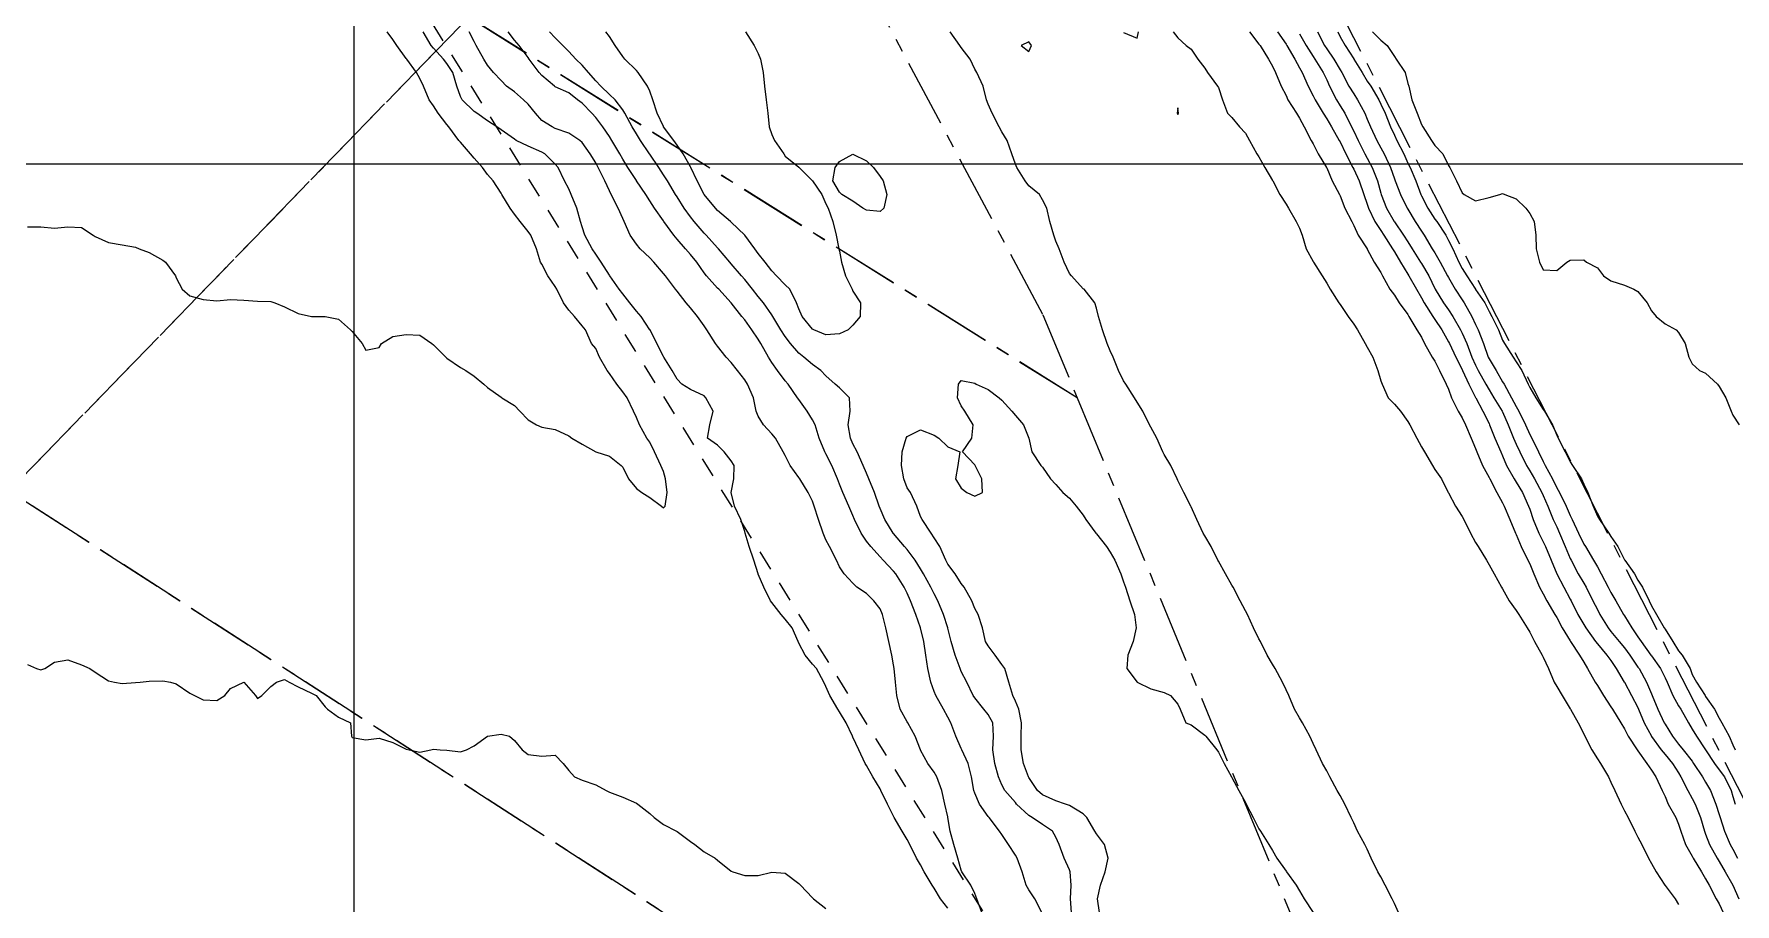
# Model space of a CAD drawing. Header units: centimetres. Extents: x 0 to 642158, y -847 to 649707.
# Drawn here: x 617355 to 617417.8, y 620260.1 to 620292.2 of the extents above; entities that cross this region are included whole.
import ezdxf

# ---------------------------------------------------------------- set-up
doc = ezdxf.new("R2010")
doc.units = ezdxf.units.CM
doc.header["$MEASUREMENT"] = 0
doc.linetypes.add('CENTERX2', pattern=[4, 2.5, -0.5, 0.5, -0.5])
doc.linetypes.add('JIS_02_0.7', pattern=[1.35, 0.75, -0.6])
for name, color, linetype, lineweight in [('MEV_grille', 254, 'Continuous', 9), ('WAL_parcellaire agricole', 7, 'JIS_02_0.7', 25), ('WAL_topographie 0.5', 253, 'Continuous', 20)]:
    doc.layers.add(name, color=color, linetype=linetype, lineweight=lineweight)
doc.layers.add('SPW_parcellaire cadastral', color=7, linetype='CENTERX2', lineweight=25, true_color=0xff0542)

# ---------------------------------------------------------------- blocks, each defined once
blk = doc.blocks.new('*U114')
at = {"layer": 'MEV_grille', "transparency": 33554687}
blk.add_lwpolyline([(-1338.461, 0), (1338.461, 0)], dxfattribs=at)
blk = doc.blocks.new('*U115')
at = {"layer": 'MEV_grille', "color": 0, "linetype": 'ByBlock', "lineweight": -2, "transparency": 16777216}
blk.add_blockref('*U114', (0, -2100), dxfattribs=at)
blk = doc.blocks.new('*U112')
at = {"layer": 'MEV_grille', "transparency": 33554687}
blk.add_lwpolyline([(0, 1825.476), (0, -1825.476)], dxfattribs=at)
blk = doc.blocks.new('*U113')
at = {"layer": 'MEV_grille', "color": 0, "linetype": 'ByBlock', "lineweight": -2, "transparency": 16777216}
blk.add_blockref('*U112', (2000, 0), dxfattribs=at)

msp = doc.modelspace()

# ---------------------------------------------------------------- linework, layer by layer
at = {"layer": 'SPW_parcellaire cadastral'}
for points in [[(617392.267, 620281.812), (617393.536, 620278.746), (617371.057, 620292.797), (617374.709, 620296.56), (617340.895, 620357.32), (617337.548, 620363.525), (617334.299, 620378.327), (617286.739, 620465.896), (617269.952, 620496.899), (617274.764, 620500.676), (617283.484, 620507.46), (617304.117, 620460.615), (617333.025, 620394.339), (617343.969, 620372.254), (617392.267, 620281.812)], [(617304.757, 620224.565), (617248.531, 620260.549), (617257.267, 620270.606), (617271.662, 620287.186), (617299.621, 620319.465), (617303.071, 620323.455), (617342.244, 620320.587), (617370.736, 620292.465), (617354.082, 620275.311), (617320.736, 620240.999), (617304.757, 620224.565)], [(617422.264, 620255.938), (617394.382, 620310.321), (617388.083, 620323.22), (617458.111, 620272.172), (617456.24, 620269.434), (617460.908, 620266.101), (617462.09, 620267.668), (617460.938, 620270.103), (617463.522, 620267.972), (617485.747, 620213.588), (617422.264, 620255.938)], [(617393.536, 620278.746), (617409.815, 620239.405), (617404.111, 620243.08), (617354.082, 620275.311), (617370.736, 620292.465), (617371.057, 620292.797), (617393.536, 620278.746)], [(617388.461, 620212.187), (617383.026, 620201.464), (617320.736, 620240.999), (617354.082, 620275.311), (617404.111, 620243.08), (617388.461, 620212.187)]]:
    msp.add_lwpolyline(points, dxfattribs=at)
at = {"layer": 'WAL_parcellaire agricole'}
msp.add_lwpolyline([(617008.458, 620154.4), (617004.365, 620160.596), (617050.958, 620154.904), (617075.457, 620161.407), (617091.456, 620167.909), (617122.459, 620142.163), (617165.706, 620162.168), (617223.952, 620191.924), (617274.948, 620218.93), (617287.196, 620231.681), (617256.444, 620253.677), (617263.942, 620268.928), (617277.439, 620290.929), (617285.816, 620301.128), (617299.437, 620313.432), (617306.604, 620316.52), (617318.353, 620318.751), (617331.123, 620318.633), (617342.936, 620315.937), (617354.937, 620308.938), (617365.438, 620299.44), (617398.944, 620245.444), (617410.112, 620235.279), (617419.446, 620223.447)], dxfattribs=at)
at = {"layer": 'WAL_topographie 0.5'}
for points in [[(617378.25, 620274.679), (617378.318, 620274.75), (617378.388, 620275.25), (617378.329, 620275.75), (617378.25, 620276.022), (617378.153, 620276.25), (617377.915, 620276.75), (617377.75, 620277.104), (617377.637, 620277.25), (617377.364, 620277.75), (617377.25, 620278.017), (617377.138, 620278.25), (617376.907, 620278.75), (617376.75, 620278.962), (617376.529, 620279.25), (617376.25, 620279.64), (617376.175, 620279.75), (617375.881, 620280.25), (617375.75, 620280.56), (617375.59, 620280.75), (617375.364, 620281.25), (617375.25, 620281.4), (617374.965, 620281.75), (617374.75, 620281.984), (617374.56, 620282.25), (617374.311, 620282.75), (617374.25, 620282.849), (617373.982, 620283.25), (617373.75, 620283.677), (617373.709, 620283.75), (617373.559, 620284.25), (617373.351, 620284.75), (617373.25, 620284.884), (617372.956, 620285.25), (617372.75, 620285.522), (617372.58, 620285.75), (617372.282, 620286.25), (617372.25, 620286.304), (617371.956, 620286.75), (617371.75, 620286.986), (617371.562, 620287.25), (617371.25, 620287.594), (617371.12, 620287.75), (617370.75, 620288.183), (617370.692, 620288.25), (617370.323, 620288.75), (617370.25, 620288.84), (617369.921, 620289.25), (617369.75, 620289.523), (617369.594, 620289.75), (617369.389, 620290.25), (617369.25, 620290.531), (617369.121, 620290.75), (617368.769, 620291.25), (617368.75, 620291.276), (617368.399, 620291.75), (617368.25, 620291.973), (617368.046, 620292.25)], [(617388.75, 620259.903), (617388.479, 620260.25), (617388.25, 620260.645), (617388.176, 620260.75), (617387.885, 620261.25), (617387.75, 620261.5), (617387.598, 620261.75), (617387.351, 620262.25), (617387.25, 620262.438), (617387.065, 620262.75), (617386.777, 620263.25), (617386.75, 620263.301), (617386.526, 620263.75), (617386.281, 620264.25), (617386.25, 620264.304), (617385.981, 620264.75), (617385.75, 620265.171), (617385.703, 620265.25), (617385.467, 620265.75), (617385.25, 620266.217), (617385.235, 620266.25), (617384.997, 620266.75), (617384.75, 620267.158), (617384.688, 620267.25), (617384.399, 620267.75), (617384.25, 620268.088), (617384.177, 620268.25), (617383.902, 620268.75), (617383.75, 620268.917), (617383.487, 620269.25), (617383.25, 620269.682), (617383.221, 620269.75), (617382.998, 620270.25), (617382.75, 620270.576), (617382.602, 620270.75), (617382.25, 620271.189), (617382.207, 620271.25), (617381.953, 620271.75), (617381.75, 620272.231), (617381.742, 620272.25), (617381.583, 620272.75), (617381.419, 620273.25), (617381.27, 620273.75), (617381.25, 620273.804), (617381.111, 620274.25), (617380.869, 620274.75), (617380.75, 620275.25), (617380.75, 620275.25), (617380.75, 620275.25), (617380.854, 620275.75), (617380.863, 620276.25), (617380.75, 620276.415), (617380.492, 620276.75), (617380.25, 620277.002), (617379.878, 620277.25), (617379.968, 620277.75), (617380.085, 620278.25), (617379.815, 620278.75), (617379.75, 620278.812), (617379.25, 620279.058), (617378.927, 620279.25), (617378.75, 620279.436), (617378.569, 620279.75), (617378.265, 620280.25), (617378.25, 620280.273), (617378, 620280.75), (617377.757, 620281.25), (617377.75, 620281.259), (617377.42, 620281.75), (617377.25, 620281.945), (617377.01, 620282.25), (617376.75, 620282.588), (617376.617, 620282.75), (617376.265, 620283.25), (617376.25, 620283.275), (617375.942, 620283.75), (617375.75, 620284.048), (617375.61, 620284.25), (617375.346, 620284.75), (617375.25, 620285.052), (617375.189, 620285.25), (617375.045, 620285.75), (617374.845, 620286.25), (617374.75, 620286.457), (617374.598, 620286.75), (617374.357, 620287.25), (617374.25, 620287.367), (617373.862, 620287.75), (617373.75, 620287.816), (617373.25, 620288.038), (617372.802, 620288.25), (617372.75, 620288.29), (617372.25, 620288.633), (617372.093, 620288.75), (617371.75, 620288.971), (617371.349, 620289.25), (617371.25, 620289.314), (617370.814, 620289.75), (617370.75, 620289.874), (617370.62, 620290.25), (617370.466, 620290.75), (617370.25, 620291.085), (617370.121, 620291.25), (617369.75, 620291.647), (617369.664, 620291.75), (617369.371, 620292.25)], [(617390.009, 620259.75), (617389.827, 620260.25), (617389.75, 620260.443), (617389.6, 620260.75), (617389.275, 620261.25), (617389.25, 620261.31), (617389.12, 620261.75), (617388.973, 620262.25), (617388.846, 620262.75), (617388.754, 620263.25), (617388.75, 620263.273), (617388.641, 620263.75), (617388.534, 620264.25), (617388.349, 620264.75), (617388.25, 620264.929), (617388.018, 620265.25), (617387.75, 620265.739), (617387.744, 620265.75), (617387.544, 620266.25), (617387.276, 620266.75), (617387.25, 620266.789), (617386.997, 620267.25), (617386.866, 620267.75), (617386.817, 620268.25), (617386.773, 620268.75), (617386.75, 620268.888), (617386.684, 620269.25), (617386.572, 620269.75), (617386.467, 620270.25), (617386.344, 620270.75), (617386.25, 620270.949), (617386.015, 620271.25), (617385.75, 620271.523), (617385.393, 620271.75), (617385.25, 620271.908), (617384.922, 620272.25), (617384.75, 620272.508), (617384.64, 620272.75), (617384.379, 620273.25), (617384.25, 620273.502), (617384.149, 620273.75), (617383.975, 620274.25), (617383.819, 620274.75), (617383.75, 620274.927), (617383.593, 620275.25), (617383.287, 620275.75), (617383.25, 620275.8), (617382.928, 620276.25), (617382.75, 620276.616), (617382.676, 620276.75), (617382.393, 620277.25), (617382.25, 620277.419), (617381.946, 620277.75), (617381.75, 620278.069), (617381.677, 620278.25), (617381.573, 620278.75), (617381.358, 620279.25), (617381.25, 620279.406), (617380.987, 620279.75), (617380.75, 620280.044), (617380.571, 620280.25), (617380.25, 620280.652), (617380.174, 620280.75), (617379.85, 620281.25), (617379.75, 620281.398), (617379.507, 620281.75), (617379.25, 620282.062), (617379.088, 620282.25), (617378.75, 620282.685), (617378.692, 620282.75), (617378.325, 620283.25), (617378.25, 620283.34), (617377.897, 620283.75), (617377.75, 620283.908), (617377.394, 620284.25), (617377.25, 620284.411), (617377.018, 620284.75), (617376.802, 620285.25), (617376.75, 620285.361), (617376.575, 620285.75), (617376.322, 620286.25), (617376.25, 620286.392), (617376.082, 620286.75), (617375.839, 620287.25), (617375.75, 620287.416), (617375.547, 620287.75), (617375.25, 620288.17), (617375.156, 620288.25), (617374.75, 620288.515), (617374.25, 620288.689), (617374.133, 620288.75), (617373.75, 620288.986), (617373.519, 620289.25), (617373.25, 620289.588), (617373.079, 620289.75), (617372.75, 620290.035), (617372.455, 620290.25), (617372.25, 620290.456), (617371.969, 620290.75), (617371.75, 620291.027), (617371.61, 620291.25), (617371.326, 620291.75), (617371.25, 620291.904), (617371.068, 620292.25)], [(617392.223, 620259.75), (617391.963, 620260.25), (617391.75, 620260.581), (617391.651, 620260.75), (617391.497, 620261.25), (617391.318, 620261.75), (617391.25, 620261.866), (617390.99, 620262.25), (617390.75, 620262.63), (617390.665, 620262.75), (617390.286, 620263.25), (617390.25, 620263.287), (617389.929, 620263.75), (617389.75, 620264.146), (617389.713, 620264.25), (617389.624, 620264.75), (617389.506, 620265.25), (617389.27, 620265.75), (617389.25, 620265.795), (617389.053, 620266.25), (617388.863, 620266.75), (617388.75, 620266.955), (617388.59, 620267.25), (617388.309, 620267.75), (617388.25, 620267.904), (617388.125, 620268.25), (617388.017, 620268.75), (617387.946, 620269.25), (617387.873, 620269.75), (617387.75, 620270.25), (617387.75, 620270.25), (617387.568, 620270.75), (617387.376, 620271.25), (617387.25, 620271.531), (617387.142, 620271.75), (617386.829, 620272.25), (617386.75, 620272.349), (617386.369, 620272.75), (617386.25, 620272.87), (617385.904, 620273.25), (617385.75, 620273.458), (617385.555, 620273.75), (617385.311, 620274.25), (617385.25, 620274.398), (617385.092, 620274.75), (617384.875, 620275.25), (617384.75, 620275.563), (617384.676, 620275.75), (617384.473, 620276.25), (617384.25, 620276.676), (617384.206, 620276.75), (617384.006, 620277.25), (617383.855, 620277.75), (617383.75, 620277.937), (617383.554, 620278.25), (617383.25, 620278.677), (617383.202, 620278.75), (617382.851, 620279.25), (617382.75, 620279.37), (617382.456, 620279.75), (617382.25, 620280.053), (617382.128, 620280.25), (617381.846, 620280.75), (617381.75, 620280.909), (617381.514, 620281.25), (617381.25, 620281.618), (617381.147, 620281.75), (617380.75, 620282.25), (617380.75, 620282.25), (617380.298, 620282.75), (617380.25, 620282.798), (617379.834, 620283.25), (617379.75, 620283.361), (617379.481, 620283.75), (617379.25, 620284.039), (617379.059, 620284.25), (617378.75, 620284.601), (617378.629, 620284.75), (617378.269, 620285.25), (617378.25, 620285.277), (617377.916, 620285.75), (617377.75, 620286.013), (617377.598, 620286.25), (617377.259, 620286.75), (617377.25, 620286.763), (617376.928, 620287.25), (617376.75, 620287.553), (617376.643, 620287.75), (617376.343, 620288.25), (617376.25, 620288.394), (617376.014, 620288.75), (617375.75, 620289.096), (617375.605, 620289.25), (617375.25, 620289.625), (617375.077, 620289.75), (617374.75, 620290.009), (617374.25, 620290.228), (617374.221, 620290.25), (617373.75, 620290.64), (617373.655, 620290.75), (617373.292, 620291.25), (617373.25, 620291.306), (617372.914, 620291.75), (617372.75, 620291.946), (617372.512, 620292.25)], [(617393.323, 620259.75), (617393.283, 620260.25), (617393.315, 620260.75), (617393.277, 620261.25), (617393.25, 620261.32), (617393.05, 620261.75), (617392.869, 620262.25), (617392.75, 620262.529), (617392.624, 620262.75), (617392.25, 620262.992), (617391.872, 620263.25), (617391.75, 620263.32), (617391.297, 620263.75), (617391.25, 620263.807), (617390.863, 620264.25), (617390.75, 620264.456), (617390.621, 620264.75), (617390.497, 620265.25), (617390.421, 620265.75), (617390.436, 620266.25), (617390.423, 620266.75), (617390.25, 620267.051), (617390.08, 620267.25), (617389.75, 620267.671), (617389.692, 620267.75), (617389.456, 620268.25), (617389.25, 620268.645), (617389.209, 620268.75), (617389.024, 620269.25), (617388.878, 620269.75), (617388.75, 620270.245), (617388.749, 620270.25), (617388.6, 620270.75), (617388.391, 620271.25), (617388.25, 620271.507), (617388.126, 620271.75), (617387.852, 620272.25), (617387.75, 620272.427), (617387.547, 620272.75), (617387.25, 620273.14), (617387.152, 620273.25), (617386.75, 620273.734), (617386.736, 620273.75), (617386.424, 620274.25), (617386.25, 620274.665), (617386.216, 620274.75), (617386.04, 620275.25), (617385.842, 620275.75), (617385.75, 620275.962), (617385.625, 620276.25), (617385.402, 620276.75), (617385.25, 620277.048), (617385.154, 620277.25), (617385.075, 620277.75), (617385.146, 620278.25), (617385.119, 620278.75), (617384.75, 620279.108), (617384.595, 620279.25), (617384.25, 620279.555), (617384.062, 620279.75), (617383.75, 620279.98), (617383.441, 620280.25), (617383.25, 620280.394), (617382.944, 620280.75), (617382.75, 620281.006), (617382.59, 620281.25), (617382.284, 620281.75), (617382.25, 620281.806), (617381.942, 620282.25), (617381.75, 620282.487), (617381.539, 620282.75), (617381.25, 620283.111), (617381.132, 620283.25), (617380.75, 620283.692), (617380.698, 620283.75), (617380.282, 620284.25), (617380.25, 620284.284), (617379.822, 620284.75), (617379.75, 620284.826), (617379.386, 620285.25), (617379.25, 620285.423), (617379.014, 620285.75), (617378.75, 620286.168), (617378.698, 620286.25), (617378.394, 620286.75), (617378.25, 620286.982), (617378.077, 620287.25), (617377.75, 620287.734), (617377.739, 620287.75), (617377.399, 620288.25), (617377.25, 620288.487), (617377.091, 620288.75), (617376.827, 620289.25), (617376.75, 620289.377), (617376.459, 620289.75), (617376.25, 620289.947), (617375.941, 620290.25), (617375.75, 620290.446), (617375.484, 620290.75), (617375.25, 620291.022), (617375.012, 620291.25), (617374.75, 620291.53), (617374.532, 620291.75), (617374.25, 620292.031), (617374.041, 620292.25)], [(617385.076, 620281.25), (617384.75, 620281.102), (617384.25, 620281.07), (617383.802, 620281.25), (617383.75, 620281.281), (617383.369, 620281.75), (617383.25, 620282.03), (617383.167, 620282.25), (617382.923, 620282.75), (617382.75, 620282.911), (617382.42, 620283.25), (617382.25, 620283.432), (617382.001, 620283.75), (617381.75, 620284.072), (617381.619, 620284.25), (617381.252, 620284.75), (617381.25, 620284.752), (617380.75, 620285.226), (617380.724, 620285.25), (617380.25, 620285.665), (617380.172, 620285.75), (617379.75, 620286.248), (617379.749, 620286.25), (617379.493, 620286.75), (617379.264, 620287.25), (617379.25, 620287.275), (617378.977, 620287.75), (617378.75, 620288.072), (617378.628, 620288.25), (617378.256, 620288.75), (617378.25, 620288.76), (617378.013, 620289.25), (617377.858, 620289.75), (617377.75, 620290.064), (617377.664, 620290.25), (617377.318, 620290.75), (617377.25, 620290.833), (617376.818, 620291.25), (617376.75, 620291.341), (617376.461, 620291.75), (617376.25, 620292.086), (617376.126, 620292.25)], [(617381.276, 620292.25), (617381.606, 620291.75), (617381.75, 620291.454), (617381.832, 620291.25), (617381.937, 620290.75), (617381.983, 620290.25), (617382.041, 620289.75), (617382.099, 620289.25), (617382.156, 620288.75), (617382.25, 620288.469), (617382.351, 620288.25), (617382.696, 620287.75), (617382.75, 620287.67), (617383.25, 620287.261), (617383.267, 620287.25), (617383.75, 620286.75), (617383.75, 620286.75), (617384.105, 620286.25), (617384.25, 620285.902), (617384.338, 620285.75), (617384.508, 620285.25), (617384.629, 620284.75), (617384.734, 620284.25), (617384.75, 620284.155), (617384.821, 620283.75), (617384.976, 620283.25), (617385.215, 620282.75), (617385.25, 620282.685), (617385.526, 620282.25), (617385.516, 620281.75), (617385.25, 620281.426), (617385.076, 620281.25)], [(617405.398, 620259.75), (617405.25, 620260.083), (617405.165, 620260.25), (617404.914, 620260.75), (617404.75, 620261.062), (617404.636, 620261.25), (617404.397, 620261.75), (617404.25, 620262.08), (617404.155, 620262.25), (617403.893, 620262.75), (617403.75, 620263.054), (617403.651, 620263.25), (617403.425, 620263.75), (617403.25, 620264.069), (617403.14, 620264.25), (617402.872, 620264.75), (617402.75, 620264.977), (617402.599, 620265.25), (617402.364, 620265.75), (617402.25, 620265.988), (617402.124, 620266.25), (617401.852, 620266.75), (617401.75, 620266.926), (617401.565, 620267.25), (617401.353, 620267.75), (617401.25, 620267.967), (617401.113, 620268.25), (617400.845, 620268.75), (617400.75, 620268.915), (617400.553, 620269.25), (617400.3, 620269.75), (617400.25, 620269.848), (617400.046, 620270.25), (617399.824, 620270.75), (617399.75, 620270.883), (617399.554, 620271.25), (617399.292, 620271.75), (617399.25, 620271.825), (617399.014, 620272.25), (617398.75, 620272.715), (617398.73, 620272.75), (617398.481, 620273.25), (617398.25, 620273.649), (617398.189, 620273.75), (617397.95, 620274.25), (617397.75, 620274.722), (617397.737, 620274.75), (617397.469, 620275.25), (617397.25, 620275.697), (617397.223, 620275.75), (617396.998, 620276.25), (617396.75, 620276.658), (617396.701, 620276.75), (617396.47, 620277.25), (617396.25, 620277.662), (617396.205, 620277.75), (617395.954, 620278.25), (617395.75, 620278.588), (617395.65, 620278.75), (617395.325, 620279.25), (617395.25, 620279.369), (617395.065, 620279.75), (617394.863, 620280.25), (617394.75, 620280.483), (617394.645, 620280.75), (617394.468, 620281.25), (617394.324, 620281.75), (617394.25, 620282.059), (617394.184, 620282.25), (617393.788, 620282.75), (617393.75, 620282.773), (617393.327, 620283.25), (617393.25, 620283.332), (617393.05, 620283.75), (617392.869, 620284.25), (617392.75, 620284.53), (617392.667, 620284.75), (617392.527, 620285.25), (617392.409, 620285.75), (617392.25, 620286.056), (617392.136, 620286.25), (617391.75, 620286.567), (617391.616, 620286.75), (617391.304, 620287.25), (617391.25, 620287.369), (617391.119, 620287.75), (617390.945, 620288.25), (617390.75, 620288.566), (617390.646, 620288.75), (617390.394, 620289.25), (617390.25, 620289.581), (617390.188, 620289.75), (617390.063, 620290.25), (617389.829, 620290.75), (617389.75, 620290.875), (617389.574, 620291.25), (617389.25, 620291.673), (617389.2, 620291.75), (617388.842, 620292.25)], [(617391.75, 620291.527), (617391.841, 620291.75), (617391.75, 620291.883), (617391.464, 620291.75), (617391.75, 620291.527)], [(617395.25, 620292.235), (617395.75, 620292.028), (617395.794, 620292.25)], [(617397.076, 620292.25), (617397.25, 620292.038), (617397.565, 620291.75), (617397.75, 620291.611), (617397.993, 620291.25), (617398.25, 620290.915), (617398.351, 620290.75), (617398.715, 620290.25), (617398.75, 620290.195), (617398.905, 620289.75), (617399.091, 620289.25), (617399.25, 620289.089), (617399.526, 620288.75), (617399.75, 620288.519), (617399.9, 620288.25), (617400.172, 620287.75), (617400.25, 620287.643), (617400.466, 620287.25), (617400.75, 620286.769), (617400.76, 620286.75), (617401.025, 620286.25), (617401.25, 620285.892), (617401.334, 620285.75), (617401.626, 620285.25), (617401.75, 620285.006), (617401.85, 620284.75), (617401.987, 620284.25), (617402.25, 620283.776), (617402.264, 620283.75), (617402.582, 620283.25), (617402.75, 620282.974), (617402.881, 620282.75), (617403.204, 620282.25), (617403.25, 620282.196), (617403.542, 620281.75), (617403.75, 620281.469), (617403.89, 620281.25), (617404.174, 620280.75), (617404.25, 620280.62), (617404.45, 620280.25), (617404.638, 620279.75), (617404.75, 620279.375), (617404.795, 620279.25), (617405.018, 620278.75), (617405.25, 620278.511), (617405.476, 620278.25), (617405.75, 620277.869), (617405.828, 620277.75), (617406.078, 620277.25), (617406.25, 620276.938), (617406.367, 620276.75), (617406.661, 620276.25), (617406.75, 620276.097), (617406.998, 620275.75), (617407.243, 620275.25), (617407.25, 620275.237), (617407.51, 620274.75), (617407.75, 620274.368), (617407.812, 620274.25), (617408.067, 620273.75), (617408.25, 620273.399), (617408.341, 620273.25), (617408.656, 620272.75), (617408.75, 620272.585), (617408.94, 620272.25), (617409.214, 620271.75), (617409.25, 620271.69), (617409.492, 620271.25), (617409.75, 620270.891), (617409.846, 620270.75), (617410.163, 620270.25), (617410.25, 620270.088), (617410.425, 620269.75), (617410.71, 620269.25), (617410.75, 620269.171), (617410.947, 620268.75), (617411.158, 620268.25), (617411.25, 620268.089), (617411.456, 620267.75), (617411.75, 620267.258), (617411.755, 620267.25), (617412.041, 620266.75), (617412.25, 620266.337), (617412.293, 620266.25), (617412.552, 620265.75), (617412.75, 620265.422), (617412.871, 620265.25), (617413.167, 620264.75), (617413.25, 620264.561), (617413.401, 620264.25), (617413.626, 620263.75), (617413.75, 620263.493), (617413.888, 620263.25), (617414.138, 620262.75), (617414.25, 620262.528), (617414.394, 620262.25), (617414.635, 620261.75), (617414.75, 620261.555), (617414.926, 620261.25), (617415.246, 620260.75), (617415.25, 620260.743), (617415.619, 620260.25), (617415.75, 620260.036)], [(617399.895, 620292.25), (617400.25, 620291.802), (617400.292, 620291.75), (617400.598, 620291.25), (617400.75, 620290.99), (617400.857, 620290.75), (617401.07, 620290.25), (617401.25, 620289.906), (617401.319, 620289.75), (617401.633, 620289.25), (617401.75, 620289.068), (617401.917, 620288.75), (617402.172, 620288.25), (617402.25, 620288.12), (617402.439, 620287.75), (617402.74, 620287.25), (617402.75, 620287.232), (617402.955, 620286.75), (617403.222, 620286.25), (617403.25, 620286.201), (617403.423, 620285.75), (617403.676, 620285.25), (617403.75, 620285.109), (617403.914, 620284.75), (617404.24, 620284.25), (617404.25, 620284.235), (617404.501, 620283.75), (617404.75, 620283.371), (617404.808, 620283.25), (617405.081, 620282.75), (617405.25, 620282.532), (617405.429, 620282.25), (617405.75, 620281.815), (617405.786, 620281.75), (617406.082, 620281.25), (617406.25, 620280.979), (617406.366, 620280.75), (617406.652, 620280.25), (617406.75, 620280.096), (617406.921, 620279.75), (617407.161, 620279.25), (617407.25, 620279.064), (617407.366, 620278.75), (617407.604, 620278.25), (617407.75, 620278.008), (617407.876, 620277.75), (617408.088, 620277.25), (617408.25, 620276.873), (617408.297, 620276.75), (617408.51, 620276.25), (617408.75, 620275.798), (617408.773, 620275.75), (617409.042, 620275.25), (617409.25, 620274.874), (617409.311, 620274.75), (617409.511, 620274.25), (617409.727, 620273.75), (617409.75, 620273.702), (617409.939, 620273.25), (617410.184, 620272.75), (617410.25, 620272.611), (617410.398, 620272.25), (617410.609, 620271.75), (617410.75, 620271.508), (617410.889, 620271.25), (617411.183, 620270.75), (617411.25, 620270.635), (617411.449, 620270.25), (617411.75, 620269.77), (617411.763, 620269.75), (617412.09, 620269.25), (617412.25, 620268.983), (617412.391, 620268.75), (617412.674, 620268.25), (617412.75, 620268.127), (617412.981, 620267.75), (617413.25, 620267.342), (617413.308, 620267.25), (617413.614, 620266.75), (617413.75, 620266.528), (617413.887, 620266.25), (617414.225, 620265.75), (617414.25, 620265.716), (617414.582, 620265.25), (617414.75, 620264.997), (617414.907, 620264.75), (617415.139, 620264.25), (617415.25, 620264.022), (617415.371, 620263.75), (617415.643, 620263.25), (617415.75, 620263.007), (617415.838, 620262.75), (617416.005, 620262.25), (617416.25, 620261.82), (617416.286, 620261.75), (617416.595, 620261.25), (617416.75, 620260.991), (617416.876, 620260.75), (617417.142, 620260.25), (617417.25, 620260.061), (617417.393, 620259.75)], [(617400.928, 620292.25), (617401.25, 620291.805), (617401.283, 620291.75), (617401.568, 620291.25), (617401.75, 620290.923), (617401.847, 620290.75), (617402.061, 620290.25), (617402.25, 620289.893), (617402.32, 620289.75), (617402.623, 620289.25), (617402.75, 620289.044), (617402.924, 620288.75), (617403.216, 620288.25), (617403.25, 620288.19), (617403.462, 620287.75), (617403.714, 620287.25), (617403.75, 620287.182), (617403.948, 620286.75), (617404.123, 620286.25), (617404.25, 620285.895), (617404.296, 620285.75), (617404.535, 620285.25), (617404.75, 620284.924), (617404.866, 620284.75), (617405.182, 620284.25), (617405.25, 620284.138), (617405.478, 620283.75), (617405.75, 620283.307), (617405.785, 620283.25), (617406.068, 620282.75), (617406.25, 620282.438), (617406.35, 620282.25), (617406.674, 620281.75), (617406.75, 620281.636), (617406.999, 620281.25), (617407.25, 620280.813), (617407.282, 620280.75), (617407.522, 620280.25), (617407.75, 620279.795), (617407.77, 620279.75), (617408, 620279.25), (617408.25, 620278.761), (617408.256, 620278.75), (617408.52, 620278.25), (617408.75, 620277.795), (617408.771, 620277.75), (617408.966, 620277.25), (617409.184, 620276.75), (617409.25, 620276.597), (617409.391, 620276.25), (617409.676, 620275.75), (617409.75, 620275.633), (617409.979, 620275.25), (617410.207, 620274.75), (617410.25, 620274.629), (617410.375, 620274.25), (617410.587, 620273.75), (617410.75, 620273.426), (617410.831, 620273.25), (617411.045, 620272.75), (617411.25, 620272.252), (617411.251, 620272.25), (617411.507, 620271.75), (617411.75, 620271.317), (617411.786, 620271.25), (617412.031, 620270.75), (617412.25, 620270.372), (617412.321, 620270.25), (617412.682, 620269.75), (617412.75, 620269.659), (617413.103, 620269.25), (617413.25, 620269.045), (617413.449, 620268.75), (617413.746, 620268.25), (617413.75, 620268.244), (617414.015, 620267.75), (617414.25, 620267.31), (617414.275, 620267.25), (617414.483, 620266.75), (617414.747, 620266.25), (617414.75, 620266.246), (617415.111, 620265.75), (617415.25, 620265.58), (617415.526, 620265.25), (617415.75, 620264.901), (617415.839, 620264.75), (617416.092, 620264.25), (617416.25, 620263.959), (617416.359, 620263.75), (617416.555, 620263.25), (617416.703, 620262.75), (617416.75, 620262.634), (617416.896, 620262.25), (617417.172, 620261.75), (617417.25, 620261.626), (617417.472, 620261.25), (617417.75, 620260.755), (617417.752, 620260.75), (617417.975, 620260.25)], [(617401.75, 620292.188), (617401.991, 620291.75), (617402.25, 620291.349), (617402.316, 620291.25), (617402.621, 620290.75), (617402.75, 620290.482), (617402.857, 620290.25), (617403.113, 620289.75), (617403.25, 620289.524), (617403.416, 620289.25), (617403.668, 620288.75), (617403.75, 620288.586), (617403.911, 620288.25), (617404.165, 620287.75), (617404.25, 620287.586), (617404.426, 620287.25), (617404.624, 620286.75), (617404.75, 620286.304), (617404.766, 620286.25), (617404.962, 620285.75), (617405.246, 620285.25), (617405.25, 620285.245), (617405.59, 620284.75), (617405.75, 620284.499), (617405.903, 620284.25), (617406.22, 620283.75), (617406.25, 620283.702), (617406.526, 620283.25), (617406.75, 620282.776), (617406.763, 620282.75), (617407.063, 620282.25), (617407.25, 620281.989), (617407.412, 620281.75), (617407.69, 620281.25), (617407.75, 620281.13), (617407.922, 620280.75), (617408.114, 620280.25), (617408.25, 620279.945), (617408.345, 620279.75), (617408.628, 620279.25), (617408.75, 620279.038), (617408.924, 620278.75), (617409.237, 620278.25), (617409.25, 620278.224), (617409.457, 620277.75), (617409.654, 620277.25), (617409.75, 620277.036), (617409.881, 620276.75), (617410.127, 620276.25), (617410.25, 620276.055), (617410.426, 620275.75), (617410.7, 620275.25), (617410.75, 620275.137), (617410.916, 620274.75), (617411.121, 620274.25), (617411.25, 620273.976), (617411.351, 620273.75), (617411.565, 620273.25), (617411.75, 620272.807), (617411.777, 620272.75), (617412.042, 620272.25), (617412.25, 620271.898), (617412.334, 620271.75), (617412.588, 620271.25), (617412.75, 620270.926), (617412.842, 620270.75), (617413.145, 620270.25), (617413.25, 620270.117), (617413.55, 620269.75), (617413.75, 620269.518), (617413.952, 620269.25), (617414.25, 620268.806), (617414.289, 620268.75), (617414.57, 620268.25), (617414.75, 620267.813), (617414.774, 620267.75), (617414.983, 620267.25), (617415.22, 620266.75), (617415.25, 620266.697), (617415.52, 620266.25), (617415.75, 620265.964), (617415.923, 620265.75), (617416.25, 620265.329), (617416.307, 620265.25), (617416.63, 620264.75), (617416.75, 620264.556), (617416.933, 620264.25), (617417.127, 620263.75), (617417.25, 620263.362), (617417.285, 620263.25), (617417.453, 620262.75), (617417.661, 620262.25), (617417.75, 620262.082), (617417.933, 620261.75)], [(617402.417, 620292.25), (617402.674, 620291.75), (617402.75, 620291.634), (617403.015, 620291.25), (617403.25, 620290.854), (617403.31, 620290.75), (617403.571, 620290.25), (617403.75, 620289.965), (617403.894, 620289.75), (617404.161, 620289.25), (617404.25, 620289.035), (617404.367, 620288.75), (617404.601, 620288.25), (617404.75, 620287.976), (617404.871, 620287.75), (617405.104, 620287.25), (617405.25, 620286.833), (617405.282, 620286.75), (617405.478, 620286.25), (617405.725, 620285.75), (617405.75, 620285.709), (617406.025, 620285.25), (617406.25, 620284.902), (617406.35, 620284.75), (617406.651, 620284.25), (617406.75, 620284.095), (617406.943, 620283.75), (617407.218, 620283.25), (617407.25, 620283.191), (617407.5, 620282.75), (617407.75, 620282.365), (617407.824, 620282.25), (617408.108, 620281.75), (617408.25, 620281.452), (617408.347, 620281.25), (617408.546, 620280.75), (617408.72, 620280.25), (617408.75, 620280.188), (617409.015, 620279.75), (617409.25, 620279.34), (617409.302, 620279.25), (617409.577, 620278.75), (617409.75, 620278.428), (617409.851, 620278.25), (617410.091, 620277.75), (617410.25, 620277.392), (617410.33, 620277.25), (617410.579, 620276.75), (617410.75, 620276.393), (617410.824, 620276.25), (617411.094, 620275.75), (617411.25, 620275.425), (617411.351, 620275.25), (617411.594, 620274.75), (617411.75, 620274.399), (617411.824, 620274.25), (617412.057, 620273.75), (617412.25, 620273.344), (617412.309, 620273.25), (617412.611, 620272.75), (617412.75, 620272.504), (617412.892, 620272.25), (617413.149, 620271.75), (617413.25, 620271.556), (617413.43, 620271.25), (617413.714, 620270.75), (617413.75, 620270.693), (617414.025, 620270.25), (617414.25, 620269.925), (617414.37, 620269.75), (617414.727, 620269.25), (617414.75, 620269.217), (617415.083, 620268.75), (617415.25, 620268.402), (617415.324, 620268.25), (617415.534, 620267.75), (617415.75, 620267.372), (617415.834, 620267.25), (617416.113, 620266.75), (617416.25, 620266.51), (617416.407, 620266.25), (617416.748, 620265.75), (617416.75, 620265.747), (617417.079, 620265.25), (617417.25, 620265.009), (617417.45, 620264.75), (617417.692, 620264.25), (617417.75, 620264.03), (617417.845, 620263.75)], [(617403.159, 620292.25), (617403.25, 620292.074), (617403.438, 620291.75), (617403.75, 620291.255), (617403.754, 620291.25), (617404.059, 620290.75), (617404.25, 620290.439), (617404.382, 620290.25), (617404.675, 620289.75), (617404.75, 620289.591), (617404.917, 620289.25), (617405.112, 620288.75), (617405.25, 620288.436), (617405.342, 620288.25), (617405.602, 620287.75), (617405.75, 620287.404), (617405.832, 620287.25), (617406.043, 620286.75), (617406.226, 620286.25), (617406.25, 620286.198), (617406.488, 620285.75), (617406.75, 620285.345), (617406.821, 620285.25), (617407.147, 620284.75), (617407.25, 620284.555), (617407.411, 620284.25), (617407.628, 620283.75), (617407.75, 620283.519), (617407.933, 620283.25), (617408.245, 620282.75), (617408.25, 620282.742), (617408.589, 620282.25), (617408.75, 620281.933), (617408.856, 620281.75), (617409.094, 620281.25), (617409.25, 620280.876), (617409.325, 620280.75), (617409.637, 620280.25), (617409.75, 620280.073), (617409.963, 620279.75), (617410.198, 620279.25), (617410.25, 620279.121), (617410.476, 620278.75), (617410.75, 620278.309), (617410.795, 620278.25), (617411.093, 620277.75), (617411.25, 620277.371), (617411.306, 620277.25), (617411.565, 620276.75), (617411.75, 620276.384), (617411.837, 620276.25), (617412.158, 620275.75), (617412.25, 620275.555), (617412.404, 620275.25), (617412.593, 620274.75), (617412.75, 620274.376), (617412.827, 620274.25), (617413.175, 620273.75), (617413.25, 620273.63), (617413.501, 620273.25), (617413.75, 620272.769), (617413.766, 620272.75), (617414.118, 620272.25), (617414.25, 620272.011), (617414.416, 620271.75), (617414.669, 620271.25), (617414.75, 620271.066), (617414.931, 620270.75), (617415.224, 620270.25), (617415.25, 620270.204), (617415.539, 620269.75), (617415.75, 620269.41), (617415.88, 620269.25), (617416.177, 620268.75), (617416.25, 620268.536), (617416.407, 620268.25), (617416.729, 620267.75), (617416.75, 620267.718), (617417.082, 620267.25), (617417.25, 620266.914), (617417.351, 620266.75), (617417.619, 620266.25), (617417.75, 620265.936), (617417.847, 620265.75)], [(617404.44, 620292.25), (617404.75, 620291.948), (617404.985, 620291.75), (617405.25, 620291.35), (617405.323, 620291.25), (617405.656, 620290.75), (617405.75, 620290.343), (617405.783, 620290.25), (617405.902, 620289.75), (617406.095, 620289.25), (617406.25, 620288.835), (617406.302, 620288.75), (617406.627, 620288.25), (617406.75, 620288.062), (617407.045, 620287.75), (617407.25, 620287.317), (617407.303, 620287.25), (617407.55, 620286.75), (617407.75, 620286.314), (617407.833, 620286.25), (617408.25, 620286.014), (617408.75, 620286.138), (617409.143, 620286.25), (617409.25, 620286.284), (617409.329, 620286.25), (617409.75, 620286.096), (617410.11, 620285.75), (617410.25, 620285.544), (617410.419, 620285.25), (617410.473, 620284.75), (617410.486, 620284.25), (617410.614, 620283.75), (617410.75, 620283.464), (617411.25, 620283.45), (617411.625, 620283.75), (617411.75, 620283.824), (617412.25, 620283.837), (617412.355, 620283.75), (617412.75, 620283.542), (617412.983, 620283.25), (617413.25, 620283.065), (617413.75, 620282.908), (617414.097, 620282.75), (617414.25, 620282.673), (617414.595, 620282.25), (617414.75, 620281.95), (617414.927, 620281.75), (617415.25, 620281.475), (617415.659, 620281.25), (617415.75, 620281.159), (617415.995, 620280.75), (617416.128, 620280.25), (617416.25, 620280), (617416.528, 620279.75), (617416.75, 620279.652), (617417.184, 620279.25), (617417.25, 620279.161), (617417.495, 620278.75), (617417.698, 620278.25), (617417.75, 620278.1), (617417.983, 620277.75)], [(617397.25, 620289.204), (617397.277, 620289.25), (617397.25, 620289.45), (617397.226, 620289.25), (617397.25, 620289.204)], [(617386.385, 620285.75), (617386.25, 620285.623), (617385.75, 620285.671), (617385.618, 620285.75), (617385.25, 620286), (617384.838, 620286.25), (617384.75, 620286.341), (617384.505, 620286.75), (617384.593, 620287.25), (617384.75, 620287.463), (617385.25, 620287.737), (617385.75, 620287.493), (617386.007, 620287.25), (617386.25, 620286.917), (617386.363, 620286.75), (617386.504, 620286.25), (617386.385, 620285.75)], [(617354.75, 620285.062), (617355.25, 620285.053), (617355.75, 620285.008), (617356.25, 620285.056), (617356.75, 620285.033), (617357.175, 620284.75), (617357.25, 620284.703), (617357.75, 620284.484), (617358.25, 620284.388), (617358.75, 620284.301), (617358.875, 620284.25), (617359.25, 620284.104), (617359.75, 620283.828), (617359.859, 620283.75), (617360.22, 620283.25), (617360.25, 620283.179), (617360.464, 620282.75), (617360.75, 620282.515), (617361.25, 620282.379), (617361.75, 620282.325), (617362.25, 620282.369), (617362.75, 620282.354), (617363.25, 620282.319), (617363.75, 620282.299), (617363.893, 620282.25), (617364.25, 620282.103), (617364.75, 620281.863), (617365.25, 620281.75), (617365.75, 620281.75), (617365.75, 620281.75), (617366.25, 620281.647), (617366.693, 620281.25), (617366.75, 620281.199), (617367.122, 620280.75), (617367.25, 620280.51), (617367.75, 620280.607), (617367.83, 620280.75), (617368.25, 620281.006), (617368.75, 620281.088), (617369.25, 620281.059), (617369.687, 620280.75), (617369.75, 620280.7), (617370.215, 620280.25), (617370.25, 620280.214), (617370.75, 620279.862), (617370.946, 620279.75), (617371.25, 620279.55), (617371.612, 620279.25), (617371.75, 620279.121), (617372.25, 620278.764), (617372.276, 620278.75), (617372.75, 620278.46), (617372.947, 620278.25), (617373.25, 620277.927), (617373.556, 620277.75), (617373.75, 620277.66), (617374.25, 620277.573), (617374.75, 620277.339), (617374.869, 620277.25), (617375.25, 620277.028), (617375.75, 620276.75), (617375.75, 620276.75), (617376.25, 620276.594), (617376.69, 620276.25), (617376.75, 620276.187), (617376.956, 620275.75), (617377.25, 620275.393), (617377.45, 620275.25), (617377.75, 620275.07), (617378.171, 620274.75), (617378.25, 620274.679)], [(617394.353, 620259.75), (617394.281, 620260.25), (617394.393, 620260.75), (617394.573, 620261.25), (617394.673, 620261.75), (617394.541, 620262.25), (617394.25, 620262.646), (617394.187, 620262.75), (617393.885, 620263.25), (617393.75, 620263.385), (617393.25, 620263.697), (617393.106, 620263.75), (617392.75, 620263.873), (617392.25, 620264.088), (617392.065, 620264.25), (617391.75, 620264.731), (617391.739, 620264.75), (617391.554, 620265.25), (617391.465, 620265.75), (617391.468, 620266.25), (617391.472, 620266.75), (617391.382, 620267.25), (617391.25, 620267.55), (617391.159, 620267.75), (617391.009, 620268.25), (617390.862, 620268.75), (617390.75, 620268.899), (617390.5, 620269.25), (617390.25, 620269.586), (617390.15, 620269.75), (617390.033, 620270.25), (617389.88, 620270.75), (617389.75, 620270.962), (617389.641, 620271.25), (617389.358, 620271.75), (617389.25, 620271.888), (617389.021, 620272.25), (617388.75, 620272.605), (617388.677, 620272.75), (617388.461, 620273.25), (617388.25, 620273.577), (617388.142, 620273.75), (617387.806, 620274.25), (617387.75, 620274.368), (617387.608, 620274.75), (617387.373, 620275.25), (617387.25, 620275.421), (617387.129, 620275.75), (617387.042, 620276.25), (617387.066, 620276.75), (617387.21, 620277.25), (617387.25, 620277.32), (617387.75, 620277.561), (617388.25, 620277.362), (617388.417, 620277.25), (617388.75, 620276.937), (617389.2, 620276.75), (617389.13, 620276.25), (617389.037, 620275.75), (617389.25, 620275.412), (617389.462, 620275.25), (617389.75, 620275.111), (617390.038, 620275.25), (617390.005, 620275.75), (617389.762, 620276.25), (617389.75, 620276.276), (617389.3, 620276.75), (617389.639, 620277.25), (617389.686, 620277.75), (617389.384, 620278.25), (617389.25, 620278.454), (617389.11, 620278.75), (617389.144, 620279.25), (617389.25, 620279.38), (617389.75, 620279.28), (617389.806, 620279.25), (617390.25, 620279.05), (617390.65, 620278.75), (617390.75, 620278.659), (617391.125, 620278.25), (617391.25, 620278.095), (617391.544, 620277.75), (617391.75, 620277.25), (617391.75, 620277.25), (617391.859, 620276.75), (617392.193, 620276.25), (617392.25, 620276.19), (617392.547, 620275.75), (617392.75, 620275.539), (617393.009, 620275.25), (617393.25, 620275.039), (617393.491, 620274.75), (617393.75, 620274.409), (617393.852, 620274.25), (617394.223, 620273.75), (617394.25, 620273.722), (617394.612, 620273.25), (617394.75, 620273.046), (617394.926, 620272.75), (617395.149, 620272.25), (617395.25, 620271.954), (617395.324, 620271.75), (617395.48, 620271.25), (617395.645, 620270.75), (617395.718, 620270.25), (617395.604, 620269.75), (617395.404, 620269.25), (617395.368, 620268.75), (617395.75, 620268.25), (617395.75, 620268.25), (617396.25, 620268.002), (617396.75, 620267.861), (617396.978, 620267.75), (617397.25, 620267.433), (617397.343, 620267.25), (617397.546, 620266.75), (617397.75, 620266.675), (617398.25, 620266.293), (617398.283, 620266.25), (617398.698, 620265.75), (617398.75, 620265.669), (617398.969, 620265.25), (617399.24, 620264.75), (617399.25, 620264.73), (617399.505, 620264.25), (617399.75, 620263.808), (617399.782, 620263.75), (617400.029, 620263.25), (617400.25, 620262.837), (617400.301, 620262.75), (617400.613, 620262.25), (617400.75, 620262.035), (617400.904, 620261.75), (617401.25, 620261.273), (617401.266, 620261.25), (617401.626, 620260.75), (617401.75, 620260.547), (617401.923, 620260.25), (617402.246, 620259.75)], [(617354.75, 620268.9), (617355.083, 620268.75), (617355.25, 620268.706), (617355.4, 620268.75), (617355.75, 620268.984), (617356.25, 620269.073), (617356.75, 620268.885), (617357.054, 620268.75), (617357.25, 620268.621), (617357.75, 620268.298), (617357.972, 620268.25), (617358.25, 620268.196), (617358.75, 620268.232), (617358.917, 620268.25), (617359.25, 620268.285), (617359.75, 620268.298), (617360.036, 620268.25), (617360.25, 620268.185), (617360.75, 620267.847), (617360.927, 620267.75), (617361.25, 620267.593), (617361.75, 620267.573), (617362.039, 620267.75), (617362.25, 620268.017), (617362.75, 620268.25), (617362.75, 620268.25), (617362.75, 620268.25), (617363.183, 620267.75), (617363.25, 620267.639), (617363.417, 620267.75), (617363.75, 620268.083), (617363.95, 620268.25), (617364.25, 620268.344), (617364.417, 620268.25), (617364.75, 620268.073), (617365.25, 620267.836), (617365.417, 620267.75), (617365.75, 620267.333), (617365.833, 620267.25), (617366.25, 620266.956), (617366.687, 620266.75), (617366.722, 620266.25), (617366.75, 620266.204), (617367.25, 620266.113), (617367.75, 620266.183), (617368.25, 620266.025), (617368.75, 620265.776), (617368.85, 620265.75), (617369.25, 620265.667), (617369.65, 620265.75), (617369.75, 620265.772), (617370, 620265.75), (617370.25, 620265.734), (617370.75, 620265.67), (617370.972, 620265.75), (617371.25, 620265.897), (617371.75, 620266.25), (617371.75, 620266.25), (617372.25, 620266.325), (617372.558, 620266.25), (617372.75, 620266.094), (617373.025, 620265.75), (617373.25, 620265.577), (617373.75, 620265.517), (617374.25, 620265.558), (617374.546, 620265.25), (617374.75, 620264.988), (617374.967, 620264.75), (617375.25, 620264.63), (617375.75, 620264.46), (617376.132, 620264.25), (617376.25, 620264.193), (617376.75, 620264), (617377.25, 620263.776), (617377.3, 620263.75), (617377.75, 620263.404), (617377.908, 620263.25), (617378.25, 620262.99), (617378.73, 620262.75), (617378.75, 620262.739), (617379.25, 620262.37), (617379.408, 620262.25), (617379.75, 620261.99), (617380.164, 620261.75), (617380.25, 620261.674), (617380.75, 620261.269), (617380.812, 620261.25), (617381.25, 620261.115), (617381.75, 620261.107), (617382.25, 620261.231), (617382.75, 620261.196), (617383.25, 620260.811), (617383.307, 620260.75), (617383.75, 620260.28), (617383.79, 620260.25), (617384.25, 620259.891)]]:
    msp.add_lwpolyline(points, dxfattribs=at)

# ---------------------------------------------------------------- block references
at = {"layer": 'MEV_grille', "transparency": 33554687}
for name, p in [('*U113', (615366.814, 620593.644)), ('*U115', (616669.481, 622387.381))]:
    msp.add_blockref(name, p, dxfattribs=at)

doc.saveas('drawing.dxf')
